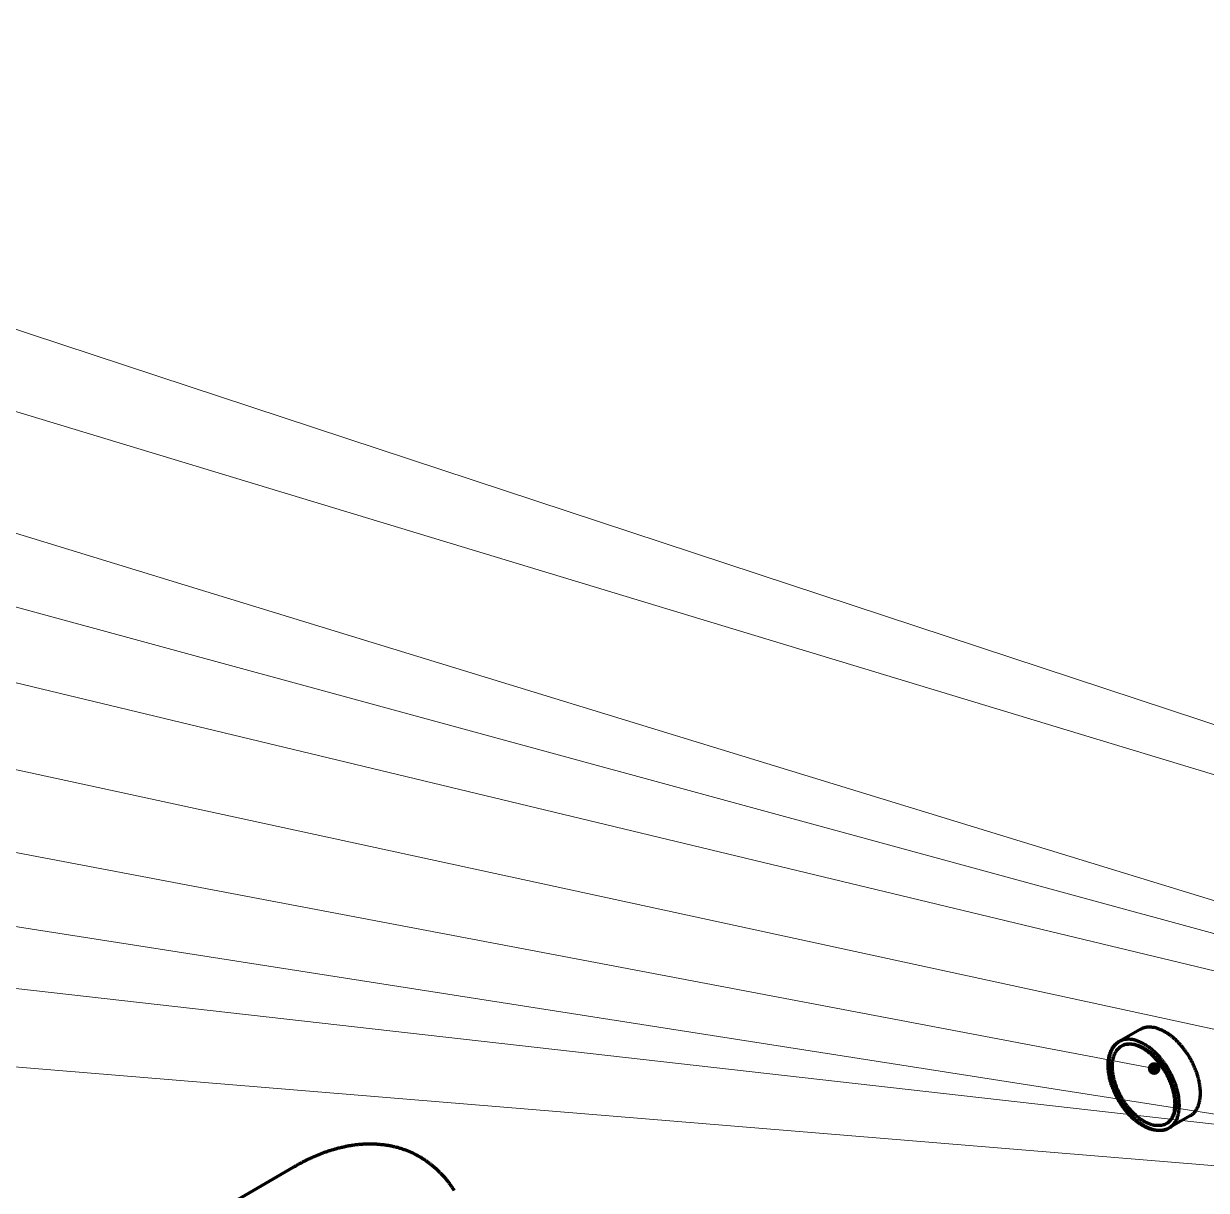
# Model space of a CAD drawing. Header units: millimetres. Extents: x 0 to 841, y 0 to 594.
# Drawn here: x 167.1 to 278.5, y 425.6 to 535.5 of the extents above; entities that cross this region are included whole.
import ezdxf

# ---------------------------------------------------------------- set-up
doc = ezdxf.new("R2010")
doc.units = ezdxf.units.MM
doc.layers.add('01-VISIBLE', color=7, linetype='CONTINUOUS', lineweight=70)
doc.layers.add('08-FINA', color=5, linetype='CONTINUOUS', lineweight=18)

msp = doc.modelspace()

# ---------------------------------------------------------------- hatches: boundary and pattern name
at = {"layer": '08-FINA'}
h = msp.add_hatch(color=7, dxfattribs=at)
h.dxf.hatch_style = 1
edge = h.paths.add_edge_path()
edge.add_arc((273.61, 437.08), 0.6, 0, 360)

# ---------------------------------------------------------------- linework, layer by layer
at = {"layer": '01-VISIBLE'}
for p, q in [((272.29, 440.76), (270.31, 439.62)), ((276.99, 432.62), (275.01, 431.48)), ((186.19, 424.09), (192.6, 427.82))]:
    msp.add_line(p, q, dxfattribs=at)
for points in [[(276.99, 432.62), (277.06, 432.66), (277.13, 432.71), (277.19, 432.76), (277.25, 432.81), (277.31, 432.86), (277.37, 432.92), (277.42, 432.98), (277.47, 433.04), (277.52, 433.11), (277.56, 433.17), (277.6, 433.24), (277.64, 433.31), (277.68, 433.38), (277.71, 433.45), (277.75, 433.53), (277.78, 433.6), (277.8, 433.68), (277.83, 433.75), (277.85, 433.83), (277.87, 433.91), (277.89, 433.99), (277.9, 434.07), (277.92, 434.14), (277.93, 434.22), (277.94, 434.3), (277.95, 434.38), (277.95, 434.46), (277.96, 434.54), (277.96, 434.62), (277.97, 434.7), (277.97, 434.78), (277.96, 434.86), (277.96, 434.94), (277.96, 435.02), (277.95, 435.1), (277.95, 435.18), (277.94, 435.26), (277.93, 435.34), (277.92, 435.42), (277.91, 435.5), (277.9, 435.58), (277.89, 435.66), (277.87, 435.74), (277.86, 435.82), (277.84, 435.9), (277.82, 435.97), (277.8, 436.05), (277.78, 436.13), (277.76, 436.21), (277.74, 436.28), (277.72, 436.36), (277.7, 436.44), (277.67, 436.51), (277.65, 436.59), (277.62, 436.67), (277.6, 436.74), (277.57, 436.82), (277.54, 436.89), (277.51, 436.97), (277.48, 437.04), (277.45, 437.12), (277.42, 437.19), (277.39, 437.26), (277.36, 437.34), (277.32, 437.41), (277.29, 437.48), (277.26, 437.55), (277.22, 437.63), (277.18, 437.7), (277.15, 437.77), (277.11, 437.84), (277.07, 437.91), (277.03, 437.98), (276.99, 438.05), (276.95, 438.12), (276.91, 438.19), (276.87, 438.25), (276.83, 438.32), (276.78, 438.39), (276.74, 438.46), (276.7, 438.52), (276.65, 438.59), (276.6, 438.66), (276.56, 438.72), (276.51, 438.79), (276.46, 438.85), (276.42, 438.91), (276.37, 438.98), (276.32, 439.04), (276.27, 439.1), (276.21, 439.16), (276.16, 439.23), (276.11, 439.29), (276.06, 439.35), (276, 439.41), (275.95, 439.46), (275.89, 439.52), (275.84, 439.58), (275.78, 439.64), (275.73, 439.69), (275.67, 439.75), (275.61, 439.8), (275.55, 439.86), (275.49, 439.91), (275.43, 439.96), (275.37, 440.02), (275.31, 440.07), (275.25, 440.12), (275.18, 440.17), (275.12, 440.21), (275.05, 440.26), (274.99, 440.31), (274.92, 440.35), (274.86, 440.4), (274.79, 440.44), (274.72, 440.48), (274.65, 440.52), (274.58, 440.56), (274.51, 440.6), (274.44, 440.64), (274.37, 440.67), (274.3, 440.71), (274.22, 440.74), (274.15, 440.77), (274.07, 440.8), (274, 440.83), (273.92, 440.85), (273.85, 440.88), (273.77, 440.9), (273.69, 440.92), (273.61, 440.93), (273.53, 440.95), (273.45, 440.96), (273.38, 440.97), (273.3, 440.98), (273.22, 440.98), (273.14, 440.98), (273.06, 440.98), (272.98, 440.97), (272.9, 440.97), (272.82, 440.95), (272.74, 440.94), (272.66, 440.92), (272.58, 440.89), (272.51, 440.87), (272.43, 440.83), (272.36, 440.8), (272.29, 440.76)], [(275.01, 431.48), (274.94, 431.44), (274.87, 431.4), (274.8, 431.37), (274.72, 431.34), (274.65, 431.32), (274.57, 431.3), (274.49, 431.28), (274.41, 431.26), (274.33, 431.25), (274.25, 431.24), (274.17, 431.24), (274.09, 431.24), (274.01, 431.24), (273.93, 431.24), (273.85, 431.25), (273.77, 431.26), (273.7, 431.27), (273.62, 431.28), (273.54, 431.3), (273.46, 431.32), (273.38, 431.34), (273.31, 431.36), (273.23, 431.38), (273.15, 431.41), (273.08, 431.44), (273.01, 431.47), (272.93, 431.5), (272.86, 431.53), (272.79, 431.57), (272.72, 431.6), (272.64, 431.64), (272.57, 431.68), (272.51, 431.72), (272.44, 431.76), (272.37, 431.8), (272.3, 431.85), (272.24, 431.89), (272.17, 431.94), (272.11, 431.99), (272.04, 432.03), (271.98, 432.08), (271.91, 432.13), (271.85, 432.18), (271.79, 432.23), (271.73, 432.28), (271.67, 432.34), (271.61, 432.39), (271.55, 432.45), (271.49, 432.5), (271.44, 432.56), (271.38, 432.61), (271.32, 432.67), (271.27, 432.73), (271.21, 432.79), (271.16, 432.85), (271.11, 432.91), (271.06, 432.97), (271, 433.03), (270.95, 433.09), (270.9, 433.15), (270.85, 433.21), (270.8, 433.28), (270.75, 433.34), (270.71, 433.4), (270.66, 433.47), (270.61, 433.53), (270.57, 433.6), (270.52, 433.67), (270.48, 433.73), (270.43, 433.8), (270.39, 433.87), (270.35, 433.94), (270.31, 434), (270.26, 434.07), (270.22, 434.14), (270.18, 434.21), (270.15, 434.28), (270.11, 434.35), (270.07, 434.42), (270.03, 434.49), (270, 434.56), (269.96, 434.64), (269.93, 434.71), (269.89, 434.78), (269.86, 434.85), (269.83, 434.93), (269.8, 435), (269.77, 435.07), (269.74, 435.15), (269.71, 435.22), (269.68, 435.3), (269.65, 435.37), (269.62, 435.45), (269.6, 435.52), (269.57, 435.6), (269.55, 435.68), (269.52, 435.75), (269.5, 435.83), (269.48, 435.91), (269.46, 435.98), (269.44, 436.06), (269.42, 436.14), (269.4, 436.22), (269.39, 436.29), (269.37, 436.37), (269.36, 436.45), (269.34, 436.53), (269.33, 436.61), (269.32, 436.69), (269.31, 436.77), (269.3, 436.85), (269.29, 436.93), (269.28, 437.01), (269.28, 437.09), (269.27, 437.17), (269.27, 437.25), (269.27, 437.33), (269.27, 437.41), (269.27, 437.49), (269.27, 437.57), (269.28, 437.65), (269.28, 437.73), (269.29, 437.81), (269.3, 437.89), (269.31, 437.96), (269.33, 438.04), (269.34, 438.12), (269.36, 438.2), (269.38, 438.28), (269.4, 438.36), (269.42, 438.43), (269.44, 438.51), (269.47, 438.58), (269.5, 438.66), (269.53, 438.73), (269.57, 438.8), (269.61, 438.87), (269.64, 438.94), (269.69, 439.01), (269.73, 439.08), (269.78, 439.14), (269.83, 439.21), (269.88, 439.27), (269.93, 439.33), (269.99, 439.38), (270.05, 439.43), (270.11, 439.48), (270.18, 439.53), (270.24, 439.58), (270.31, 439.62)], [(270.31, 439.62), (270.24, 439.58), (270.18, 439.53), (270.11, 439.48), (270.05, 439.43), (269.99, 439.38), (269.94, 439.32), (269.88, 439.26), (269.83, 439.2), (269.79, 439.13), (269.74, 439.07), (269.7, 439), (269.66, 438.93), (269.62, 438.86), (269.59, 438.78), (269.56, 438.71), (269.53, 438.64), (269.5, 438.56), (269.48, 438.48), (269.46, 438.41), (269.44, 438.33), (269.42, 438.25), (269.4, 438.17), (269.39, 438.09), (269.38, 438.01), (269.37, 437.93), (269.36, 437.86), (269.35, 437.78), (269.35, 437.7), (269.34, 437.62), (269.34, 437.53), (269.34, 437.45), (269.34, 437.37), (269.34, 437.29), (269.35, 437.21), (269.35, 437.13), (269.36, 437.05), (269.36, 436.97), (269.37, 436.89), (269.38, 436.82), (269.39, 436.74), (269.41, 436.66), (269.42, 436.58), (269.43, 436.5), (269.45, 436.42), (269.47, 436.34), (269.48, 436.26), (269.5, 436.19), (269.52, 436.11), (269.54, 436.03), (269.56, 435.95), (269.59, 435.88), (269.61, 435.8), (269.63, 435.72), (269.66, 435.65), (269.68, 435.57), (269.71, 435.49), (269.74, 435.42), (269.76, 435.34), (269.79, 435.27), (269.82, 435.19), (269.85, 435.12), (269.88, 435.05), (269.92, 434.97), (269.95, 434.9), (269.98, 434.83), (270.02, 434.75), (270.05, 434.68), (270.09, 434.61), (270.12, 434.54), (270.16, 434.47), (270.2, 434.4), (270.24, 434.33), (270.28, 434.26), (270.32, 434.19), (270.36, 434.12), (270.4, 434.05), (270.44, 433.98), (270.48, 433.91), (270.52, 433.84), (270.57, 433.78), (270.61, 433.71), (270.66, 433.64), (270.7, 433.58), (270.75, 433.51), (270.8, 433.45), (270.85, 433.38), (270.89, 433.32), (270.94, 433.26), (270.99, 433.19), (271.04, 433.13), (271.09, 433.07), (271.15, 433.01), (271.2, 432.95), (271.25, 432.89), (271.31, 432.83), (271.36, 432.77), (271.42, 432.71), (271.47, 432.65), (271.53, 432.6), (271.58, 432.54), (271.64, 432.48), (271.7, 432.43), (271.76, 432.38), (271.82, 432.32), (271.88, 432.27), (271.94, 432.22), (272, 432.17), (272.07, 432.12), (272.13, 432.07), (272.19, 432.02), (272.26, 431.97), (272.32, 431.93), (272.39, 431.88), (272.46, 431.84), (272.52, 431.79), (272.59, 431.75), (272.66, 431.71)], [(274.77, 431.89), (274.7, 431.86), (274.63, 431.82), (274.56, 431.79), (274.48, 431.77), (274.4, 431.74), (274.32, 431.73), (274.25, 431.71), (274.17, 431.7), (274.09, 431.7), (274.01, 431.7), (273.93, 431.7), (273.85, 431.7), (273.77, 431.71), (273.69, 431.72), (273.61, 431.73), (273.53, 431.75), (273.45, 431.77), (273.38, 431.79), (273.3, 431.81), (273.22, 431.84), (273.15, 431.87), (273.07, 431.9), (273, 431.93), (272.93, 431.96), (272.86, 432), (272.78, 432.04), (272.71, 432.07), (272.64, 432.11), (272.58, 432.15), (272.51, 432.2), (272.44, 432.24), (272.37, 432.29), (272.31, 432.33), (272.24, 432.38), (272.18, 432.43), (272.12, 432.48), (272.06, 432.53), (271.99, 432.58), (271.93, 432.63), (271.87, 432.68), (271.81, 432.74), (271.75, 432.79), (271.7, 432.85), (271.64, 432.9), (271.58, 432.96), (271.53, 433.02), (271.47, 433.07), (271.42, 433.13), (271.37, 433.19), (271.31, 433.25), (271.26, 433.31), (271.21, 433.38), (271.16, 433.44), (271.11, 433.5), (271.06, 433.56), (271.01, 433.63), (270.97, 433.69), (270.92, 433.76), (270.87, 433.82), (270.83, 433.89), (270.78, 433.96), (270.74, 434.02), (270.7, 434.09), (270.65, 434.16), (270.61, 434.23), (270.57, 434.3), (270.53, 434.37), (270.49, 434.43), (270.45, 434.51), (270.42, 434.58), (270.38, 434.65), (270.34, 434.72), (270.31, 434.79), (270.27, 434.86), (270.24, 434.93), (270.21, 435.01), (270.18, 435.08), (270.14, 435.15), (270.11, 435.23), (270.08, 435.3), (270.06, 435.38), (270.03, 435.45), (270, 435.53), (269.97, 435.6), (269.95, 435.68), (269.93, 435.76), (269.9, 435.83), (269.88, 435.91), (269.86, 435.99), (269.84, 436.06), (269.82, 436.14), (269.8, 436.22), (269.78, 436.3), (269.77, 436.38), (269.75, 436.46), (269.74, 436.53), (269.73, 436.61), (269.72, 436.69), (269.71, 436.77), (269.7, 436.85), (269.69, 436.93), (269.69, 437.01), (269.68, 437.09), (269.68, 437.17), (269.68, 437.25), (269.68, 437.33), (269.68, 437.41), (269.68, 437.49), (269.69, 437.57), (269.7, 437.65), (269.71, 437.73), (269.72, 437.81), (269.73, 437.89), (269.75, 437.97), (269.76, 438.04), (269.78, 438.12), (269.81, 438.2), (269.83, 438.28), (269.86, 438.35), (269.89, 438.42), (269.92, 438.5), (269.96, 438.57), (270, 438.64), (270.04, 438.71), (270.08, 438.77), (270.13, 438.84), (270.18, 438.9), (270.24, 438.96), (270.3, 439.01), (270.36, 439.07), (270.42, 439.12), (270.48, 439.16), (270.55, 439.2)], [(272.66, 439.39), (272.59, 439.43), (272.52, 439.47), (272.44, 439.5), (272.37, 439.54), (272.3, 439.57), (272.22, 439.61), (272.14, 439.64), (272.07, 439.67), (271.99, 439.7), (271.91, 439.72), (271.83, 439.74), (271.75, 439.77), (271.67, 439.78), (271.59, 439.8), (271.51, 439.81), (271.43, 439.82), (271.35, 439.83), (271.26, 439.84), (271.18, 439.84), (271.1, 439.84), (271.02, 439.83), (270.93, 439.82), (270.85, 439.81), (270.77, 439.8), (270.69, 439.78), (270.61, 439.75), (270.54, 439.73), (270.46, 439.69), (270.38, 439.66), (270.31, 439.62)], [(270.55, 439.2), (270.62, 439.24), (270.7, 439.28), (270.78, 439.31), (270.85, 439.33), (270.93, 439.36), (271.01, 439.37), (271.09, 439.39), (271.18, 439.39), (271.26, 439.4), (271.34, 439.4), (271.42, 439.4), (271.5, 439.39), (271.59, 439.38), (271.67, 439.37), (271.75, 439.36), (271.83, 439.34), (271.91, 439.32), (271.99, 439.29), (272.07, 439.27), (272.14, 439.24), (272.22, 439.21), (272.3, 439.18), (272.37, 439.15), (272.44, 439.11), (272.52, 439.07), (272.59, 439.03), (272.66, 438.99)], [(272.54, 438.98), (272.47, 439.02), (272.4, 439.06), (272.33, 439.1), (272.26, 439.13), (272.18, 439.16), (272.11, 439.2), (272.03, 439.23), (271.96, 439.25), (271.88, 439.28), (271.8, 439.3), (271.73, 439.32), (271.65, 439.34), (271.57, 439.35), (271.49, 439.36), (271.41, 439.37), (271.33, 439.38), (271.25, 439.38), (271.17, 439.38), (271.09, 439.37), (271.01, 439.36), (270.93, 439.35), (270.85, 439.33), (270.77, 439.3), (270.7, 439.27), (270.62, 439.24), (270.55, 439.2)], [(274.77, 431.89), (274.84, 431.94), (274.91, 431.98), (274.97, 432.03), (275.03, 432.09), (275.08, 432.14), (275.13, 432.21), (275.18, 432.27), (275.23, 432.33), (275.27, 432.4), (275.31, 432.47), (275.34, 432.54), (275.38, 432.62), (275.41, 432.69), (275.43, 432.77), (275.46, 432.84), (275.48, 432.92), (275.5, 433), (275.52, 433.08), (275.53, 433.15), (275.54, 433.23), (275.55, 433.31), (275.56, 433.39), (275.57, 433.47), (275.57, 433.55), (275.57, 433.63), (275.58, 433.71), (275.58, 433.79), (275.57, 433.87), (275.57, 433.95), (275.56, 434.03), (275.56, 434.11), (275.55, 434.19), (275.54, 434.27), (275.53, 434.35), (275.52, 434.43), (275.51, 434.51), (275.49, 434.59), (275.48, 434.67), (275.46, 434.74), (275.44, 434.82), (275.43, 434.9), (275.41, 434.98), (275.38, 435.05), (275.36, 435.13), (275.34, 435.21), (275.32, 435.29), (275.29, 435.36), (275.27, 435.44), (275.24, 435.51), (275.21, 435.59), (275.19, 435.66), (275.16, 435.74), (275.13, 435.81), (275.1, 435.89), (275.07, 435.96), (275.03, 436.03), (275, 436.11), (274.97, 436.18), (274.93, 436.25), (274.9, 436.32), (274.86, 436.39), (274.82, 436.46), (274.79, 436.53), (274.75, 436.61), (274.71, 436.67), (274.67, 436.74), (274.63, 436.81), (274.59, 436.88), (274.54, 436.95), (274.5, 437.02), (274.46, 437.08), (274.41, 437.15), (274.37, 437.22), (274.32, 437.28), (274.28, 437.35), (274.23, 437.41), (274.18, 437.48), (274.13, 437.54), (274.08, 437.6), (274.03, 437.67), (273.98, 437.73), (273.93, 437.79), (273.88, 437.85), (273.83, 437.91), (273.77, 437.97), (273.72, 438.03), (273.66, 438.09), (273.61, 438.14), (273.55, 438.2), (273.49, 438.25), (273.44, 438.31), (273.38, 438.36), (273.32, 438.42), (273.26, 438.47), (273.2, 438.52), (273.13, 438.57), (273.07, 438.62), (273.01, 438.67), (272.94, 438.72), (272.88, 438.77), (272.81, 438.81), (272.75, 438.86), (272.68, 438.9), (272.61, 438.94), (272.54, 438.98)], [(275.01, 431.48), (275.08, 431.52), (275.15, 431.57), (275.21, 431.61), (275.27, 431.67), (275.33, 431.72), (275.39, 431.78), (275.44, 431.84), (275.49, 431.9), (275.54, 431.96), (275.58, 432.03), (275.63, 432.1), (275.66, 432.17), (275.7, 432.24), (275.74, 432.31), (275.77, 432.39), (275.8, 432.46), (275.82, 432.54), (275.85, 432.61), (275.87, 432.69), (275.89, 432.77), (275.91, 432.85), (275.92, 432.92), (275.94, 433), (275.95, 433.08), (275.96, 433.16), (275.97, 433.24), (275.97, 433.32), (275.98, 433.4), (275.98, 433.48), (275.99, 433.56), (275.99, 433.64), (275.98, 433.72), (275.98, 433.8), (275.98, 433.88), (275.97, 433.96), (275.97, 434.04), (275.96, 434.12), (275.95, 434.2), (275.94, 434.28), (275.93, 434.36), (275.92, 434.44), (275.9, 434.52), (275.89, 434.6), (275.87, 434.68), (275.86, 434.76), (275.84, 434.83), (275.82, 434.91), (275.8, 434.99), (275.78, 435.07), (275.76, 435.15), (275.74, 435.22), (275.72, 435.3), (275.69, 435.38), (275.67, 435.45), (275.64, 435.53), (275.62, 435.6), (275.59, 435.68), (275.56, 435.75), (275.53, 435.83), (275.5, 435.9), (275.47, 435.98), (275.44, 436.05), (275.41, 436.12), (275.38, 436.2), (275.34, 436.27), (275.31, 436.34), (275.27, 436.42), (275.24, 436.49), (275.2, 436.56), (275.16, 436.63), (275.13, 436.7), (275.09, 436.77), (275.05, 436.84), (275.01, 436.91), (274.97, 436.98), (274.93, 437.05), (274.89, 437.12), (274.84, 437.19), (274.8, 437.25), (274.76, 437.32), (274.71, 437.39), (274.67, 437.45), (274.62, 437.52), (274.57, 437.58), (274.53, 437.65), (274.48, 437.71), (274.43, 437.78), (274.38, 437.84), (274.33, 437.9), (274.28, 437.97), (274.23, 438.03), (274.18, 438.09), (274.13, 438.15), (274.07, 438.21), (274.02, 438.27), (273.96, 438.33), (273.91, 438.39), (273.85, 438.44), (273.8, 438.5), (273.74, 438.56), (273.68, 438.61), (273.62, 438.67), (273.56, 438.72), (273.5, 438.77), (273.44, 438.83), (273.38, 438.88), (273.32, 438.93), (273.26, 438.98), (273.19, 439.03), (273.13, 439.08), (273.07, 439.12), (273, 439.17), (272.93, 439.22), (272.87, 439.26), (272.8, 439.3), (272.73, 439.35), (272.66, 439.39)], [(272.66, 438.99), (272.73, 438.95), (272.8, 438.91), (272.87, 438.87), (272.93, 438.82), (273, 438.78), (273.06, 438.73), (273.13, 438.68), (273.19, 438.63), (273.26, 438.58), (273.32, 438.53), (273.38, 438.48), (273.44, 438.43), (273.5, 438.37), (273.56, 438.32), (273.62, 438.26), (273.67, 438.21), (273.73, 438.15), (273.78, 438.09), (273.84, 438.03), (273.89, 437.98), (273.95, 437.92), (274, 437.86), (274.05, 437.79), (274.1, 437.73), (274.15, 437.67), (274.2, 437.61), (274.25, 437.54), (274.3, 437.48), (274.35, 437.42), (274.4, 437.35), (274.44, 437.29), (274.49, 437.22), (274.53, 437.15), (274.58, 437.09), (274.62, 437.02), (274.66, 436.95), (274.7, 436.88), (274.75, 436.81), (274.79, 436.74), (274.83, 436.67), (274.86, 436.6), (274.9, 436.53), (274.94, 436.46), (274.98, 436.39), (275.01, 436.32), (275.05, 436.25), (275.08, 436.17), (275.11, 436.1), (275.15, 436.03), (275.18, 435.95), (275.21, 435.88), (275.24, 435.8), (275.27, 435.73), (275.29, 435.65), (275.32, 435.58), (275.35, 435.5), (275.37, 435.43), (275.4, 435.35), (275.42, 435.27), (275.44, 435.2), (275.46, 435.12), (275.48, 435.04), (275.5, 434.96), (275.52, 434.89), (275.54, 434.81), (275.55, 434.73), (275.57, 434.65), (275.58, 434.57), (275.6, 434.49), (275.61, 434.41), (275.62, 434.33), (275.62, 434.25), (275.63, 434.17), (275.64, 434.09), (275.64, 434.01), (275.65, 433.93), (275.65, 433.85), (275.65, 433.77), (275.64, 433.69), (275.64, 433.61), (275.63, 433.53), (275.63, 433.45), (275.62, 433.37), (275.61, 433.29), (275.59, 433.21), (275.58, 433.13), (275.56, 433.06), (275.54, 432.98), (275.52, 432.9), (275.49, 432.83), (275.47, 432.75), (275.44, 432.68), (275.4, 432.6), (275.37, 432.53), (275.33, 432.46), (275.29, 432.39), (275.24, 432.33), (275.19, 432.26), (275.14, 432.2), (275.09, 432.14), (275.03, 432.08), (274.97, 432.03), (274.91, 431.98), (274.84, 431.94), (274.77, 431.89)], [(272.66, 431.71), (272.73, 431.67), (272.81, 431.63), (272.88, 431.59), (272.95, 431.56), (273.03, 431.52), (273.1, 431.49), (273.18, 431.46), (273.26, 431.43), (273.34, 431.4), (273.41, 431.38), (273.49, 431.35), (273.57, 431.33), (273.65, 431.31), (273.73, 431.3), (273.82, 431.28), (273.9, 431.27), (273.98, 431.26), (274.06, 431.26), (274.14, 431.26), (274.23, 431.26), (274.31, 431.26), (274.39, 431.27), (274.47, 431.29), (274.55, 431.3), (274.63, 431.32), (274.71, 431.34), (274.79, 431.37), (274.87, 431.4), (274.94, 431.44), (275.01, 431.48)], [(192.6, 427.82), (192.67, 427.86), (192.74, 427.9), (192.81, 427.94), (192.88, 427.98), (192.95, 428.02), (193.02, 428.06), (193.09, 428.1), (193.16, 428.13), (193.23, 428.17), (193.3, 428.21), (193.37, 428.25), (193.44, 428.29), (193.51, 428.32), (193.58, 428.36), (193.65, 428.39), (193.73, 428.43), (193.8, 428.47), (193.87, 428.5), (193.94, 428.54), (194.01, 428.57), (194.09, 428.6), (194.16, 428.64), (194.23, 428.67), (194.31, 428.71), (194.38, 428.74), (194.45, 428.77), (194.52, 428.8), (194.6, 428.84), (194.67, 428.87), (194.75, 428.9), (194.82, 428.93), (194.89, 428.96), (194.97, 428.99), (195.04, 429.02), (195.12, 429.05), (195.19, 429.08), (195.27, 429.11), (195.34, 429.14), (195.42, 429.16), (195.49, 429.19), (195.57, 429.22), (195.64, 429.24), (195.72, 429.27), (195.79, 429.3), (195.87, 429.32), (195.95, 429.35), (196.02, 429.37), (196.1, 429.4), (196.18, 429.42), (196.25, 429.44), (196.33, 429.47), (196.41, 429.49), (196.48, 429.51), (196.56, 429.53), (196.64, 429.55), (196.72, 429.58), (196.79, 429.6), (196.87, 429.62), (196.95, 429.63), (197.03, 429.65), (197.1, 429.67), (197.18, 429.69), (197.26, 429.71), (197.34, 429.72), (197.42, 429.74), (197.5, 429.76), (197.57, 429.77), (197.65, 429.79), (197.73, 429.8), (197.81, 429.82), (197.89, 429.83), (197.97, 429.84), (198.05, 429.86), (198.13, 429.87), (198.21, 429.88), (198.29, 429.89), (198.37, 429.9), (198.44, 429.91), (198.52, 429.92), (198.6, 429.93), (198.68, 429.94), (198.76, 429.95), (198.84, 429.95), (198.92, 429.96), (199, 429.97), (199.08, 429.97), (199.16, 429.98), (199.24, 429.98), (199.32, 429.98), (199.4, 429.99), (199.48, 429.99), (199.56, 429.99), (199.64, 429.99), (199.72, 429.99), (199.8, 429.99), (199.88, 429.99), (199.96, 429.99), (200.04, 429.99), (200.12, 429.99), (200.2, 429.98), (200.28, 429.98), (200.36, 429.98), (200.44, 429.97), (200.52, 429.97), (200.6, 429.96), (200.68, 429.95), (200.76, 429.94), (200.84, 429.94), (200.92, 429.93), (201, 429.92), (201.08, 429.91), (201.16, 429.9), (201.24, 429.89), (201.32, 429.87), (201.4, 429.86), (201.48, 429.85), (201.56, 429.83), (201.64, 429.82), (201.72, 429.8), (201.79, 429.79), (201.87, 429.77), (201.95, 429.75), (202.03, 429.74), (202.11, 429.72), (202.18, 429.7), (202.26, 429.68), (202.34, 429.66), (202.42, 429.63), (202.49, 429.61), (202.57, 429.59), (202.65, 429.57), (202.72, 429.54), (202.8, 429.52), (202.87, 429.49), (202.95, 429.46), (203.03, 429.44), (203.1, 429.41), (203.18, 429.38), (203.25, 429.35), (203.33, 429.32), (203.4, 429.29), (203.47, 429.26), (203.55, 429.23), (203.62, 429.2), (203.69, 429.16), (203.77, 429.13), (203.84, 429.1), (203.91, 429.06), (203.98, 429.02), (204.05, 428.99), (204.12, 428.95), (204.2, 428.91), (204.27, 428.87), (204.34, 428.84), (204.41, 428.8), (204.47, 428.76), (204.54, 428.72), (204.61, 428.67), (204.68, 428.63), (204.75, 428.59), (204.82, 428.55), (204.88, 428.5), (204.95, 428.46), (205.02, 428.41), (205.08, 428.37), (205.15, 428.32), (205.21, 428.27), (205.28, 428.23), (205.34, 428.18), (205.4, 428.13), (205.47, 428.08), (205.53, 428.03), (205.59, 427.98), (205.65, 427.93), (205.72, 427.88), (205.78, 427.83), (205.84, 427.77), (205.9, 427.72), (205.96, 427.67), (206.02, 427.61), (206.08, 427.56), (206.13, 427.5), (206.19, 427.45), (206.25, 427.39), (206.31, 427.33), (206.36, 427.28), (206.42, 427.22), (206.47, 427.16), (206.53, 427.1), (206.58, 427.05), (206.64, 426.99), (206.69, 426.93), (206.74, 426.87), (206.8, 426.81), (206.85, 426.74), (206.9, 426.68), (206.95, 426.62), (207, 426.56), (207.05, 426.5), (207.1, 426.43), (207.15, 426.37), (207.2, 426.31), (207.25, 426.24), (207.29, 426.18), (207.34, 426.11), (207.39, 426.05), (207.43, 425.98), (207.48, 425.92), (207.52, 425.85), (207.57, 425.78), (207.61, 425.72), (207.66, 425.65), (207.7, 425.58)]]:
    msp.add_lwpolyline(points, dxfattribs=at)
at = {"layer": '08-FINA'}
for p, q in [((51.27, 544.7), (297.96, 463.3)), ((51.31, 533.81), (282.3, 463.84)), ((51.3, 522.79), (288.6, 450.03)), ((51.34, 511.93), (292.11, 446.27)), ((51.38, 501.06), (286.76, 444.48)), ((51.4, 490.16), (282.01, 440.18)), ((51.42, 479.27), (273.61, 437.08)), ((51.45, 468.42), (281.91, 432.37)), ((51.47, 457.61), (287.39, 430.91)), ((51.48, 446.74), (284.31, 427.5))]:
    msp.add_line(p, q, dxfattribs=at)

doc.saveas('drawing.dxf')
